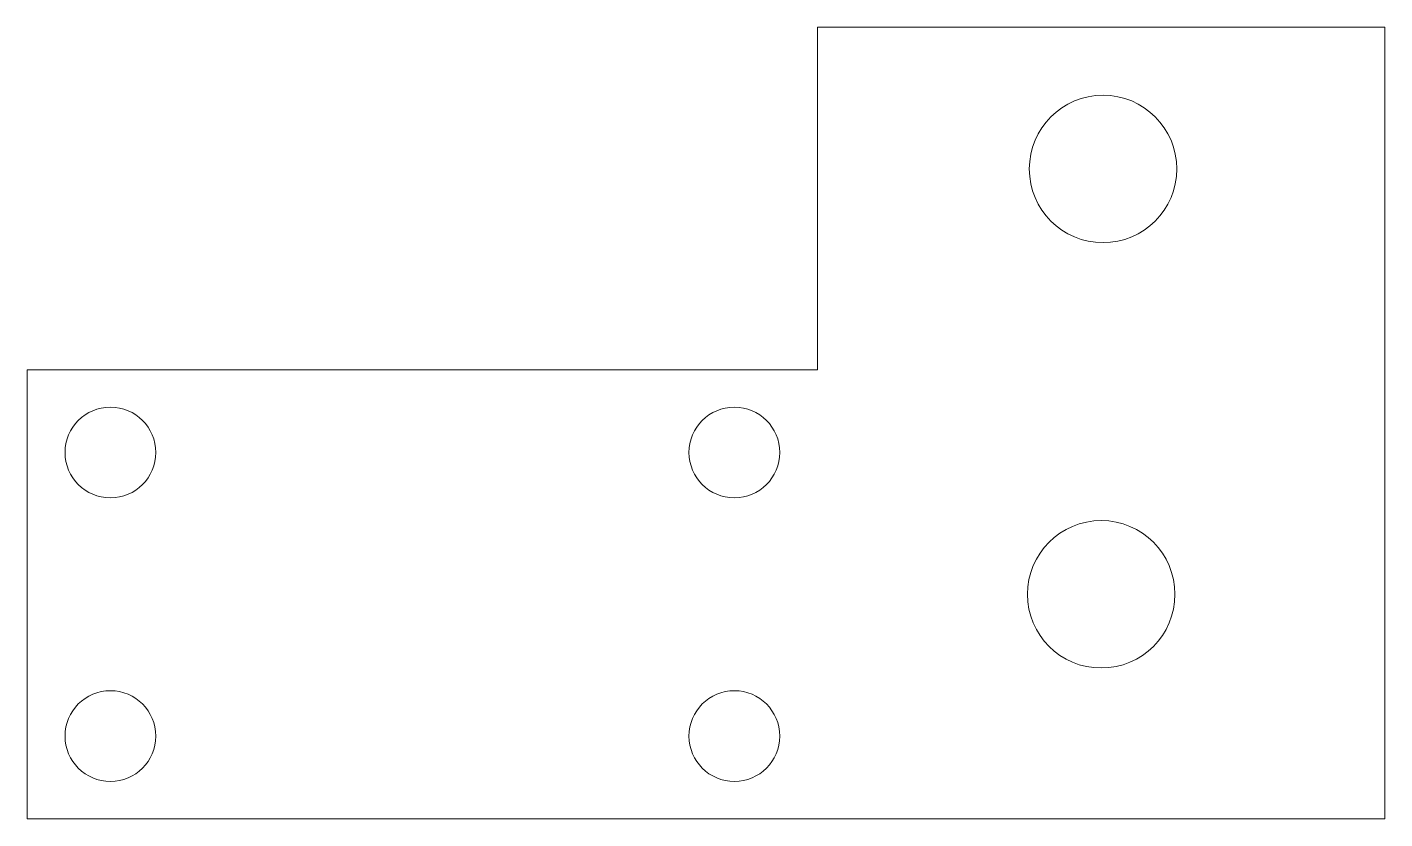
# Model space of a CAD drawing. Header units: millimetres. Extents: x 7.1 to 54.9, y 7.1 to 35.
import ezdxf

# ---------------------------------------------------------------- set-up
doc = ezdxf.new("R2010")
doc.units = ezdxf.units.MM
doc.layers.add('cut', color=178, linetype='Continuous', lineweight=0, true_color=0x000000)

msp = doc.modelspace()

# ---------------------------------------------------------------- linework, layer by layer
at = {"layer": 'cut'}
for p, q in [((54.935, 35), (34.935, 35)), ((34.935, 22.92), (34.935, 35)), ((54.935, 7.08), (54.935, 35)), ((34.935, 22.92), (7.065, 22.92)), ((7.065, 22.92), (7.065, 7.08)), ((7.065, 7.08), (54.935, 7.08))]:
    msp.add_line(p, q, dxfattribs=at)
for centre, radius in [((45, 30), 2.6), ((10, 20), 1.6), ((32, 20), 1.6), ((44.935, 15), 2.6), ((10, 10), 1.6), ((32, 10), 1.6)]:
    msp.add_circle(centre, radius, dxfattribs=at)

doc.saveas('drawing.dxf')
